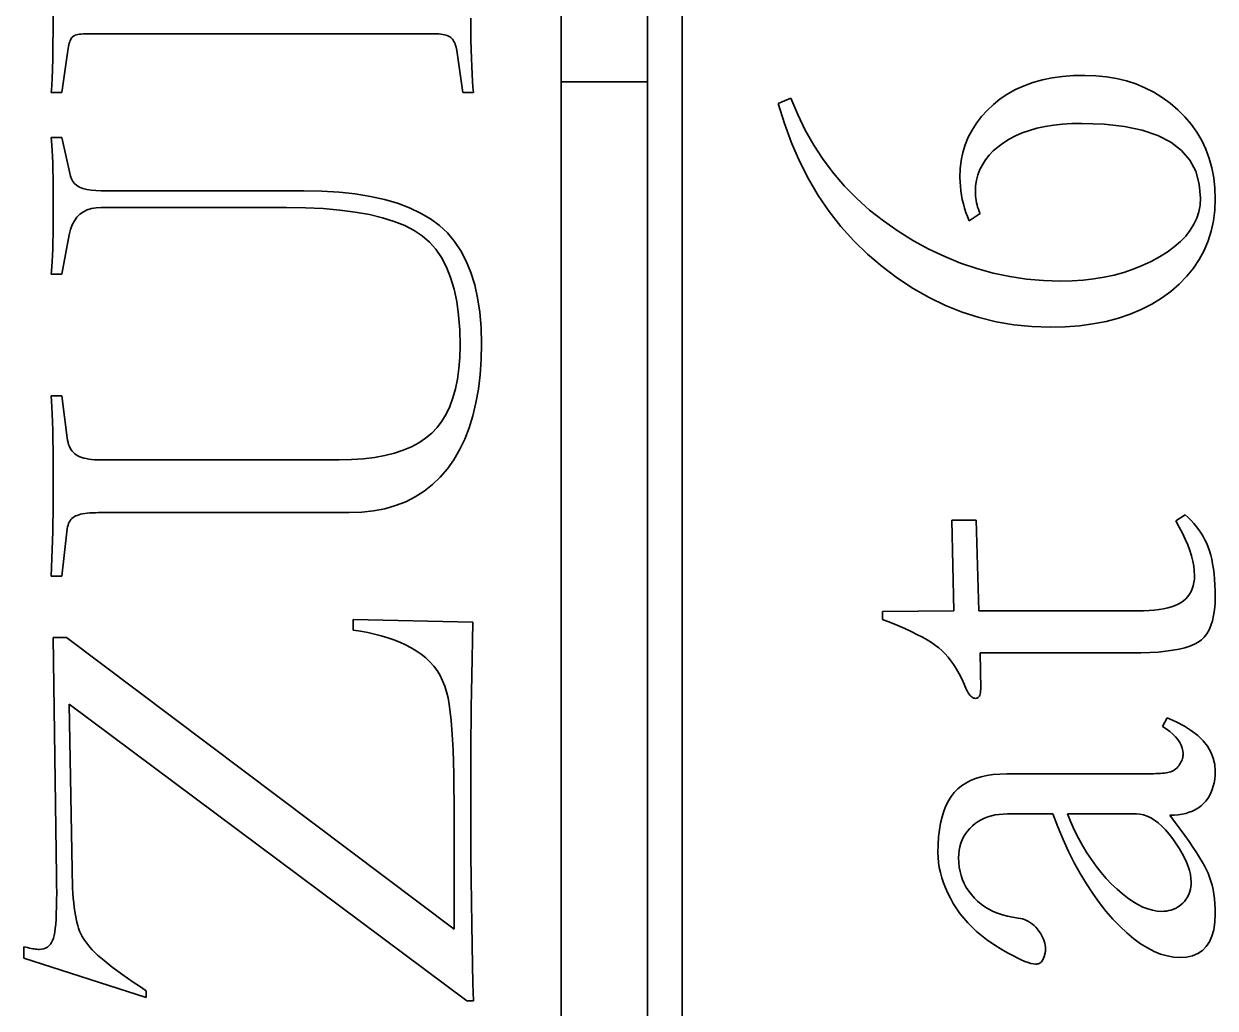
# Model space of a CAD drawing. Header units: millimetres. Extents: x -70 to 70, y -99 to 99.
# Drawn here: x -35.58 to -28.7, y -22.19 to -16.5 of the extents above; entities that cross this region are included whole.
import ezdxf

# ---------------------------------------------------------------- set-up
doc = ezdxf.new("R2010")
doc.units = ezdxf.units.MM
doc.layers.add('粗实线层', color=7, linetype='Continuous', lineweight=35)

msp = doc.modelspace()

# ---------------------------------------------------------------- linework, layer by layer
at = {"layer": '粗实线层', "color": 7, "lineweight": 35, "ltscale": 0.3575}
for p, q in [((-31.979, -13.0322), (-31.979, -27.6322)), ((-31.7791, -13.0322), (-31.7791, -27.6322)), ((-32.479, -13.1322), (-32.479, -27.5322)), ((-35.4159, -16.5329), (-35.4153, -16.4327)), ((-33.0012, -16.465), (-33.0007, -16.5291)), ((-35.4167, -16.621), (-35.4159, -16.5329)), ((-35.3165, -16.5934), (-35.3193, -16.6009)), ((-35.3134, -16.5868), (-35.3165, -16.5934)), ((-35.3102, -16.5811), (-35.3134, -16.5868)), ((-35.3066, -16.5763), (-35.3102, -16.5811)), ((-35.3029, -16.5724), (-35.3066, -16.5763)), ((-35.2986, -16.5691), (-35.3029, -16.5724)), ((-35.2933, -16.5662), (-35.2986, -16.5691)), ((-35.2871, -16.5636), (-35.2933, -16.5662)), ((-35.28, -16.5613), (-35.2871, -16.5636)), ((-35.272, -16.5594), (-35.28, -16.5613)), ((-35.2631, -16.5578), (-35.272, -16.5594)), ((-35.2532, -16.5566), (-35.2631, -16.5578)), ((-35.2423, -16.5557), (-35.2532, -16.5566)), ((-35.2306, -16.5552), (-35.2423, -16.5557)), ((-35.218, -16.555), (-35.2306, -16.5552)), ((-33.2098, -16.555), (-35.218, -16.555)), ((-33.1971, -16.5553), (-33.2098, -16.555)), ((-33.1851, -16.5559), (-33.1971, -16.5553)), ((-33.1739, -16.557), (-33.1851, -16.5559)), ((-33.1635, -16.5584), (-33.1739, -16.557)), ((-33.1538, -16.5604), (-33.1635, -16.5584)), ((-33.145, -16.5627), (-33.1538, -16.5604)), ((-33.1369, -16.5655), (-33.145, -16.5627)), ((-33.1295, -16.5686), (-33.1369, -16.5655)), ((-33.123, -16.5723), (-33.1295, -16.5686)), ((-33.1172, -16.5763), (-33.123, -16.5723)), ((-33.112, -16.5809), (-33.1172, -16.5763)), ((-33.1071, -16.5861), (-33.112, -16.5809)), ((-33.1027, -16.592), (-33.1071, -16.5861)), ((-33.0986, -16.5985), (-33.1027, -16.592)), ((-33.0007, -16.5291), (-32.9999, -16.5891)), ((-32.9999, -16.5891), (-32.9988, -16.6451)), ((-35.4178, -16.697), (-35.4167, -16.621)), ((-35.3299, -16.6516), (-35.3647, -16.8949)), ((-35.3283, -16.6397), (-35.3299, -16.6516)), ((-35.3264, -16.6287), (-35.3283, -16.6397)), ((-35.3242, -16.6185), (-35.3264, -16.6287)), ((-35.3219, -16.6093), (-35.3242, -16.6185)), ((-35.3193, -16.6009), (-35.3219, -16.6093)), ((-33.095, -16.6057), (-33.0986, -16.5985)), ((-33.0917, -16.6136), (-33.095, -16.6057)), ((-33.0888, -16.6221), (-33.0917, -16.6136)), ((-33.0863, -16.6313), (-33.0888, -16.6221)), ((-33.0841, -16.6411), (-33.0863, -16.6313)), ((-33.0824, -16.6516), (-33.0841, -16.6411)), ((-33.0477, -16.8949), (-33.0824, -16.6516)), ((-32.9988, -16.6451), (-32.9975, -16.697)), ((-35.4191, -16.7608), (-35.4178, -16.697)), ((-32.9975, -16.697), (-32.9958, -16.7447)), ((-35.4206, -16.8125), (-35.4191, -16.7608)), ((-32.9958, -16.7447), (-32.9937, -16.7884)), ((-32.9937, -16.7884), (-32.9914, -16.828)), ((-29.6399, -16.8102), (-29.5798, -16.8018)), ((-29.5798, -16.8018), (-29.5169, -16.7967)), ((-29.5169, -16.7967), (-29.4512, -16.7951)), ((-29.4512, -16.7951), (-29.3881, -16.7971)), ((-29.3881, -16.7971), (-29.3271, -16.803)), ((-29.3271, -16.803), (-29.2683, -16.813)), ((-35.4243, -16.8795), (-35.4223, -16.8521)), ((-35.4223, -16.8521), (-35.4206, -16.8125)), ((-32.9914, -16.828), (-32.9888, -16.8635)), ((-32.9888, -16.8635), (-32.9859, -16.8949)), ((-31.979, -16.8322), (-32.479, -16.8322)), ((-29.8515, -16.8774), (-29.8029, -16.8555)), ((-29.8029, -16.8555), (-29.7514, -16.8371)), ((-29.7514, -16.8371), (-29.6971, -16.8219)), ((-29.6971, -16.8219), (-29.6399, -16.8102)), ((-29.2683, -16.813), (-29.2115, -16.8269)), ((-29.2115, -16.8269), (-29.1567, -16.8448)), ((-29.1567, -16.8448), (-29.1041, -16.8667)), ((-29.1041, -16.8667), (-29.0535, -16.8925)), ((-35.4265, -16.8949), (-35.4243, -16.8795)), ((-35.3647, -16.8949), (-35.4265, -16.8949)), ((-32.9859, -16.8949), (-33.0477, -16.8949)), ((-31.2237, -16.9572), (-31.1503, -16.9264)), ((-31.1503, -16.9264), (-31.1115, -17.021)), ((-29.9802, -16.963), (-29.9402, -16.9311)), ((-29.9402, -16.9311), (-29.8973, -16.9026)), ((-29.8973, -16.9026), (-29.8515, -16.8774)), ((-29.0535, -16.8925), (-29.0051, -16.9224)), ((-29.0051, -16.9224), (-28.9587, -16.9562)), ((-31.1885, -17.0737), (-31.2237, -16.9572)), ((-30.0497, -17.0337), (-30.0169, -16.9975)), ((-30.0169, -16.9975), (-29.9802, -16.963)), ((-28.9587, -16.9562), (-28.9144, -16.9939)), ((-28.9144, -16.9939), (-28.8733, -17.0349)), ((-31.1478, -17.1853), (-31.1885, -17.0737)), ((-31.1115, -17.021), (-31.0675, -17.1116)), ((-30.1038, -17.1113), (-30.0787, -17.0716)), ((-30.0787, -17.0716), (-30.0497, -17.0337)), ((-29.5812, -17.0776), (-29.6328, -17.0832)), ((-29.5271, -17.0742), (-29.5812, -17.0776)), ((-29.4705, -17.0731), (-29.5271, -17.0742)), ((-29.3399, -17.0774), (-29.4705, -17.0731)), ((-29.223, -17.0904), (-29.3399, -17.0774)), ((-28.8733, -17.0349), (-28.8365, -17.0782)), ((-28.8365, -17.0782), (-28.8041, -17.1239)), ((-31.0675, -17.1116), (-31.0183, -17.1984)), ((-30.1251, -17.1528), (-30.1038, -17.1113)), ((-29.8523, -17.1448), (-29.8886, -17.1638)), ((-29.8135, -17.128), (-29.8523, -17.1448)), ((-29.7722, -17.1134), (-29.8135, -17.128)), ((-29.7282, -17.1011), (-29.7722, -17.1134)), ((-29.6818, -17.091), (-29.7282, -17.1011)), ((-29.6328, -17.0832), (-29.6818, -17.091)), ((-29.1199, -17.112), (-29.223, -17.0904)), ((-29.0305, -17.1423), (-29.1199, -17.112)), ((-28.955, -17.1812), (-29.0305, -17.1423)), ((-28.8041, -17.1239), (-28.776, -17.1719)), ((-35.4265, -17.1536), (-35.3647, -17.1536)), ((-35.4243, -17.175), (-35.4265, -17.1536)), ((-35.4223, -17.2004), (-35.4243, -17.175)), ((-35.4206, -17.23), (-35.4223, -17.2004)), ((-35.3647, -17.1536), (-35.3145, -17.3776)), ((-31.1015, -17.292), (-31.1478, -17.1853)), ((-31.0183, -17.1984), (-30.9641, -17.2813)), ((-30.1559, -17.2408), (-30.1424, -17.1959)), ((-30.1424, -17.1959), (-30.1251, -17.1528)), ((-29.9531, -17.2081), (-29.9807, -17.2322)), ((-29.9223, -17.1851), (-29.9531, -17.2081)), ((-29.8886, -17.1638), (-29.9223, -17.1851)), ((-28.8931, -17.2288), (-28.955, -17.1812)), ((-28.776, -17.1719), (-28.7522, -17.2223)), ((-35.4191, -17.2636), (-35.4206, -17.23)), ((-35.4178, -17.3013), (-35.4191, -17.2636)), ((-30.9641, -17.2813), (-30.9046, -17.3603)), ((-30.1656, -17.2874), (-30.1559, -17.2408)), ((-30.0261, -17.284), (-30.0439, -17.3116)), ((-30.005, -17.2575), (-30.0261, -17.284)), ((-29.9807, -17.2322), (-30.005, -17.2575)), ((-28.845, -17.285), (-28.8931, -17.2288)), ((-28.8106, -17.3499), (-28.845, -17.285)), ((-28.7522, -17.2223), (-28.7328, -17.275)), ((-28.7328, -17.275), (-28.7176, -17.3301)), ((-35.4167, -17.3431), (-35.4178, -17.3013)), ((-35.4159, -17.3891), (-35.4167, -17.3431)), ((-31.0498, -17.3938), (-31.1015, -17.292)), ((-30.1733, -17.3859), (-30.1714, -17.3358)), ((-30.1714, -17.3358), (-30.1656, -17.2874)), ((-30.0585, -17.3403), (-30.0699, -17.3703)), ((-30.0439, -17.3116), (-30.0585, -17.3403)), ((-28.79, -17.4234), (-28.8106, -17.3499)), ((-28.7176, -17.3301), (-28.7068, -17.3875)), ((-35.4153, -17.4391), (-35.4159, -17.3891)), ((-35.3145, -17.3776), (-35.3099, -17.3937)), ((-35.3099, -17.3937), (-35.3024, -17.4082)), ((-35.3024, -17.4082), (-35.292, -17.4209)), ((-35.292, -17.4209), (-35.2787, -17.432)), ((-30.9925, -17.4907), (-31.0498, -17.3938)), ((-30.9046, -17.3603), (-30.8401, -17.4354)), ((-30.1728, -17.4114), (-30.1733, -17.3859)), ((-30.1711, -17.4367), (-30.1728, -17.4114)), ((-30.078, -17.4013), (-30.0829, -17.4336)), ((-30.0699, -17.3703), (-30.078, -17.4013)), ((-28.7068, -17.3875), (-28.7003, -17.4473)), ((-35.415, -17.4932), (-35.4153, -17.4391)), ((-35.2787, -17.432), (-35.2624, -17.4413)), ((-35.2624, -17.4413), (-35.2431, -17.449)), ((-35.2431, -17.449), (-35.2209, -17.4549)), ((-35.2209, -17.4549), (-35.1959, -17.4591)), ((-35.1959, -17.4591), (-35.1678, -17.4617)), ((-35.1678, -17.4617), (-35.1368, -17.4625)), ((-35.1368, -17.4625), (-33.9667, -17.4625)), ((-33.9667, -17.4625), (-33.8616, -17.4646)), ((-33.8616, -17.4646), (-33.7624, -17.4706)), ((-33.7624, -17.4706), (-33.6691, -17.4806)), ((-33.6691, -17.4806), (-33.5818, -17.4947)), ((-30.9297, -17.5826), (-30.9925, -17.4907)), ((-30.8401, -17.4354), (-30.7704, -17.5066)), ((-30.1685, -17.462), (-30.1711, -17.4367)), ((-30.1647, -17.4872), (-30.1685, -17.462)), ((-30.1598, -17.5124), (-30.1647, -17.4872)), ((-30.0829, -17.4336), (-30.0845, -17.467)), ((-30.0845, -17.467), (-30.0842, -17.4801)), ((-30.0842, -17.4801), (-30.0834, -17.4931)), ((-28.7831, -17.5056), (-28.79, -17.4234)), ((-28.7003, -17.4473), (-28.6982, -17.5095)), ((-35.4149, -17.5514), (-35.415, -17.4932)), ((-35.415, -17.6095), (-35.4149, -17.5514)), ((-35.1665, -17.5607), (-35.1937, -17.5654)), ((-35.1368, -17.5591), (-35.1665, -17.5607)), ((-34.0671, -17.5591), (-35.1368, -17.5591)), ((-33.9571, -17.5607), (-34.0671, -17.5591)), ((-33.8541, -17.5657), (-33.9571, -17.5607)), ((-33.5818, -17.4947), (-33.5004, -17.5128)), ((-33.5004, -17.5128), (-33.425, -17.5348)), ((-33.425, -17.5348), (-33.3556, -17.5609)), ((-33.3556, -17.5609), (-33.292, -17.5911)), ((-30.7704, -17.5066), (-30.6956, -17.5739)), ((-30.1538, -17.5374), (-30.1598, -17.5124)), ((-30.1468, -17.5624), (-30.1538, -17.5374)), ((-30.0834, -17.4931), (-30.0821, -17.506)), ((-30.0821, -17.506), (-30.0802, -17.5189)), ((-30.0802, -17.5189), (-30.0777, -17.5317)), ((-30.0777, -17.5317), (-30.0748, -17.5444)), ((-30.0748, -17.5444), (-30.0713, -17.557)), ((-30.0713, -17.557), (-30.0672, -17.5696)), ((-28.7926, -17.5835), (-28.7855, -17.5452)), ((-28.7855, -17.5452), (-28.7831, -17.5056)), ((-28.6982, -17.5095), (-28.7007, -17.5739)), ((-35.4153, -17.6635), (-35.415, -17.6095)), ((-35.2777, -17.6161), (-35.2925, -17.6367)), ((-35.2604, -17.5987), (-35.2777, -17.6161)), ((-35.2407, -17.5844), (-35.2604, -17.5987)), ((-35.2184, -17.5733), (-35.2407, -17.5844)), ((-35.1937, -17.5654), (-35.2184, -17.5733)), ((-33.758, -17.5739), (-33.8541, -17.5657)), ((-33.6689, -17.5853), (-33.758, -17.5739)), ((-33.5869, -17.6001), (-33.6689, -17.5853)), ((-33.5117, -17.6182), (-33.5869, -17.6001)), ((-33.4437, -17.6395), (-33.5117, -17.6182)), ((-33.292, -17.5911), (-33.2344, -17.6252)), ((-33.2344, -17.6252), (-33.1828, -17.6634)), ((-30.8613, -17.6697), (-30.9297, -17.5826)), ((-30.6956, -17.5739), (-30.6156, -17.6373)), ((-30.1387, -17.5873), (-30.1468, -17.5624)), ((-30.1295, -17.6122), (-30.1387, -17.5873)), ((-30.1193, -17.6369), (-30.1295, -17.6122)), ((-30.0575, -17.5944), (-30.1193, -17.6369)), ((-30.0672, -17.5696), (-30.0626, -17.582)), ((-30.0626, -17.582), (-30.0575, -17.5944)), ((-28.8211, -17.6564), (-28.8045, -17.6205)), ((-28.8045, -17.6205), (-28.7926, -17.5835)), ((-28.7007, -17.5739), (-28.7084, -17.6359)), ((-35.4159, -17.7133), (-35.4153, -17.6635)), ((-35.3148, -17.6873), (-35.3222, -17.7174)), ((-35.3049, -17.6604), (-35.3148, -17.6873)), ((-35.2925, -17.6367), (-35.3049, -17.6604)), ((-33.3825, -17.6641), (-33.4437, -17.6395)), ((-33.3284, -17.692), (-33.3825, -17.6641)), ((-33.2813, -17.7232), (-33.3284, -17.692)), ((-33.1828, -17.6634), (-33.1366, -17.7063)), ((-30.7875, -17.7518), (-30.8613, -17.6697)), ((-30.6156, -17.6373), (-30.5305, -17.6968)), ((-30.5305, -17.6968), (-30.4422, -17.7514)), ((-28.8686, -17.7243), (-28.8425, -17.691)), ((-28.8425, -17.691), (-28.8211, -17.6564)), ((-28.7213, -17.6955), (-28.7392, -17.7526)), ((-28.7084, -17.6359), (-28.7213, -17.6955)), ((-35.4178, -17.8005), (-35.4167, -17.759)), ((-35.4167, -17.759), (-35.4159, -17.7133)), ((-35.3222, -17.7174), (-35.3647, -17.9453)), ((-33.2398, -17.7591), (-33.2813, -17.7232)), ((-33.2027, -17.8011), (-33.2398, -17.7591)), ((-33.1366, -17.7063), (-33.0952, -17.755)), ((-33.0952, -17.755), (-33.0587, -17.8092)), ((-30.7081, -17.8291), (-30.7875, -17.7518)), ((-30.4422, -17.7514), (-30.3527, -17.8003)), ((-28.9351, -17.7874), (-28.8995, -17.7565)), ((-28.8995, -17.7565), (-28.8686, -17.7243)), ((-28.7392, -17.7526), (-28.7623, -17.8073)), ((-35.4191, -17.8378), (-35.4178, -17.8005)), ((-33.17, -17.8493), (-33.2027, -17.8011)), ((-33.0587, -17.8092), (-33.0271, -17.8691)), ((-30.6232, -17.9014), (-30.7081, -17.8291)), ((-30.3527, -17.8003), (-30.2618, -17.8435)), ((-29.0206, -17.8455), (-28.9755, -17.817)), ((-28.9755, -17.817), (-28.9351, -17.7874)), ((-28.7623, -17.8073), (-28.7906, -17.8596)), ((-35.4243, -17.9246), (-35.4223, -17.8999)), ((-35.4223, -17.8999), (-35.4206, -17.8709)), ((-35.4206, -17.8709), (-35.4191, -17.8378)), ((-33.1417, -17.9036), (-33.17, -17.8493)), ((-33.1176, -17.9641), (-33.1417, -17.9036)), ((-33.0271, -17.8691), (-33.0003, -17.9346)), ((-30.5346, -17.9678), (-30.6232, -17.9014)), ((-30.2618, -17.8435), (-30.1697, -17.8809)), ((-30.1697, -17.8809), (-30.0763, -17.9125)), ((-29.1716, -17.9164), (-29.1194, -17.8955)), ((-29.1194, -17.8955), (-29.069, -17.8719)), ((-29.069, -17.8719), (-29.0206, -17.8455)), ((-28.7906, -17.8596), (-28.824, -17.9094)), ((-35.4265, -17.9453), (-35.4243, -17.9246)), ((-35.3647, -17.9453), (-35.4265, -17.9453)), ((-33.098, -18.0307), (-33.1176, -17.9641)), ((-33.0003, -17.9346), (-32.9785, -18.0058)), ((-30.4441, -18.0273), (-30.5346, -17.9678)), ((-30.0763, -17.9125), (-29.9816, -17.9384)), ((-29.9816, -17.9384), (-29.8857, -17.9586)), ((-29.8857, -17.9586), (-29.7885, -17.973)), ((-29.7885, -17.973), (-29.69, -17.9816)), ((-29.4612, -17.9789), (-29.3994, -17.972)), ((-29.3994, -17.972), (-29.3397, -17.9622)), ((-29.3397, -17.9622), (-29.2817, -17.9497)), ((-29.2817, -17.9497), (-29.2257, -17.9344)), ((-29.2257, -17.9344), (-29.1716, -17.9164)), ((-28.8625, -17.9568), (-28.9062, -18.0018)), ((-28.824, -17.9094), (-28.8625, -17.9568)), ((-33.0827, -18.1034), (-33.098, -18.0307)), ((-32.9785, -18.0058), (-32.9614, -18.0826)), ((-30.3517, -18.0797), (-30.4441, -18.0273)), ((-29.69, -17.9816), (-29.5902, -17.9845)), ((-29.5902, -17.9845), (-29.5247, -17.9831)), ((-29.5247, -17.9831), (-29.4612, -17.9789)), ((-28.9062, -18.0018), (-28.955, -18.0443)), ((-33.0718, -18.1823), (-33.0827, -18.1034)), ((-32.9614, -18.0826), (-32.9492, -18.1651)), ((-30.2574, -18.1251), (-30.3517, -18.0797)), ((-29.0081, -18.0836), (-29.065, -18.1187)), ((-28.955, -18.0443), (-29.0081, -18.0836)), ((-32.9492, -18.1651), (-32.942, -18.2532)), ((-30.1613, -18.1636), (-30.2574, -18.1251)), ((-30.0632, -18.195), (-30.1613, -18.1636)), ((-29.1897, -18.1766), (-29.2576, -18.1993)), ((-29.1255, -18.1497), (-29.1897, -18.1766)), ((-29.065, -18.1187), (-29.1255, -18.1497)), ((-33.0653, -18.2673), (-33.0718, -18.1823)), ((-29.9632, -18.2195), (-30.0632, -18.195)), ((-29.8614, -18.237), (-29.9632, -18.2195)), ((-29.7576, -18.2474), (-29.8614, -18.237)), ((-29.652, -18.2509), (-29.7576, -18.2474)), ((-29.5658, -18.2489), (-29.652, -18.2509)), ((-29.4832, -18.2427), (-29.5658, -18.2489)), ((-29.4044, -18.2323), (-29.4832, -18.2427)), ((-29.3292, -18.2179), (-29.4044, -18.2323)), ((-29.2576, -18.1993), (-29.3292, -18.2179)), ((-33.0631, -18.3585), (-33.0653, -18.2673)), ((-32.942, -18.2532), (-32.9395, -18.3469)), ((-33.0648, -18.4268), (-33.0631, -18.3585)), ((-32.9395, -18.3469), (-32.9415, -18.4389)), ((-33.0697, -18.4912), (-33.0648, -18.4268)), ((-32.9415, -18.4389), (-32.9474, -18.5266)), ((-33.0779, -18.5516), (-33.0697, -18.4912)), ((-33.0894, -18.6081), (-33.0779, -18.5516)), ((-32.9474, -18.5266), (-32.9572, -18.6099)), ((-35.4265, -18.6481), (-35.3647, -18.6481)), ((-35.4243, -18.6783), (-35.4265, -18.6481)), ((-35.3647, -18.6481), (-35.3338, -18.8914)), ((-33.1222, -18.7093), (-33.1041, -18.6606)), ((-33.1041, -18.6606), (-33.0894, -18.6081)), ((-32.9572, -18.6099), (-32.971, -18.6889)), ((-35.4223, -18.7134), (-35.4243, -18.6783)), ((-35.4206, -18.7534), (-35.4223, -18.7134)), ((-33.1435, -18.7539), (-33.1222, -18.7093)), ((-32.971, -18.6889), (-32.9888, -18.7635)), ((-35.4191, -18.7982), (-35.4206, -18.7534)), ((-35.4178, -18.8479), (-35.4191, -18.7982)), ((-33.196, -18.8315), (-33.1682, -18.7947)), ((-33.1682, -18.7947), (-33.1435, -18.7539)), ((-32.9888, -18.7635), (-33.0104, -18.8337)), ((-35.4167, -18.9025), (-35.4178, -18.8479)), ((-33.2621, -18.8937), (-33.2272, -18.8644)), ((-33.2272, -18.8644), (-33.196, -18.8315)), ((-33.0104, -18.8337), (-33.036, -18.8996)), ((-35.4159, -18.9619), (-35.4167, -18.9025)), ((-35.3338, -18.8914), (-35.3319, -18.9049)), ((-35.3319, -18.9049), (-35.3292, -18.9176)), ((-35.3292, -18.9176), (-35.3259, -18.9294)), ((-35.3259, -18.9294), (-35.3217, -18.9405)), ((-33.3443, -18.9431), (-33.3011, -18.92)), ((-33.3011, -18.92), (-33.2621, -18.8937)), ((-33.036, -18.8996), (-33.0656, -18.9611)), ((-35.4153, -19.0262), (-35.4159, -18.9619)), ((-35.3217, -18.9405), (-35.3169, -18.9508)), ((-35.3169, -18.9508), (-35.3113, -18.9602)), ((-35.3113, -18.9602), (-35.305, -18.9688)), ((-35.305, -18.9688), (-35.298, -18.9766)), ((-35.298, -18.9766), (-35.2902, -18.9837)), ((-35.2902, -18.9837), (-35.2817, -18.9899)), ((-35.2817, -18.9899), (-35.2722, -18.9954)), ((-35.2722, -18.9954), (-35.2618, -19.0003)), ((-35.2618, -19.0003), (-35.2503, -19.0046)), ((-35.2503, -19.0046), (-35.2378, -19.0084)), ((-33.622, -19.0126), (-33.5582, -19.0049)), ((-33.5582, -19.0049), (-33.4985, -18.9941)), ((-33.4985, -18.9941), (-33.443, -18.9802)), ((-33.443, -18.9802), (-33.3916, -18.9632)), ((-33.3916, -18.9632), (-33.3443, -18.9431)), ((-33.0656, -18.9611), (-33.0991, -19.0182)), ((-35.415, -19.0954), (-35.4153, -19.0262)), ((-35.2378, -19.0084), (-35.2242, -19.0116)), ((-35.2242, -19.0116), (-35.2096, -19.0142)), ((-35.2096, -19.0142), (-35.1939, -19.0162)), ((-35.1939, -19.0162), (-35.1772, -19.0177)), ((-35.1772, -19.0177), (-35.1595, -19.0185)), ((-35.1595, -19.0185), (-35.1407, -19.0188)), ((-35.1407, -19.0188), (-33.7621, -19.0188)), ((-33.7621, -19.0188), (-33.69, -19.0173)), ((-33.69, -19.0173), (-33.622, -19.0126)), ((-33.1365, -19.071), (-33.1776, -19.119)), ((-33.0991, -19.0182), (-33.1365, -19.071)), ((-35.4149, -19.1694), (-35.415, -19.0954)), ((-33.1776, -19.119), (-33.2222, -19.162)), ((-35.415, -19.2226), (-35.4149, -19.1694)), ((-33.2703, -19.2), (-33.3218, -19.2328)), ((-33.2222, -19.162), (-33.2703, -19.2)), ((-35.4159, -19.3283), (-35.4153, -19.2755)), ((-35.4153, -19.2755), (-35.415, -19.2226)), ((-33.3769, -19.2607), (-33.4354, -19.2834)), ((-33.3218, -19.2328), (-33.3769, -19.2607)), ((-35.4167, -19.3807), (-35.4159, -19.3283)), ((-35.2933, -19.3474), (-35.3004, -19.3523)), ((-35.2855, -19.3432), (-35.2933, -19.3474)), ((-35.2769, -19.3395), (-35.2855, -19.3432)), ((-35.2672, -19.3363), (-35.2769, -19.3395)), ((-35.2565, -19.3334), (-35.2672, -19.3363)), ((-35.2448, -19.3308), (-35.2565, -19.3334)), ((-35.2319, -19.3287), (-35.2448, -19.3308)), ((-35.2181, -19.327), (-35.2319, -19.3287)), ((-35.2032, -19.3256), (-35.2181, -19.327)), ((-35.1873, -19.3247), (-35.2032, -19.3256)), ((-35.1703, -19.3241), (-35.1873, -19.3247)), ((-35.1523, -19.3239), (-35.1703, -19.3241)), ((-33.7042, -19.3239), (-35.1523, -19.3239)), ((-33.6317, -19.3214), (-33.7042, -19.3239)), ((-33.5628, -19.3138), (-33.6317, -19.3214)), ((-33.4973, -19.3011), (-33.5628, -19.3138)), ((-33.4354, -19.2834), (-33.4973, -19.3011)), ((-28.926, -19.3708), (-28.8719, -19.3361)), ((-28.8719, -19.3361), (-28.8539, -19.3525)), ((-35.4178, -19.433), (-35.4167, -19.3807)), ((-35.3338, -19.4166), (-35.3647, -19.6908)), ((-35.3319, -19.4061), (-35.3338, -19.4166)), ((-35.3294, -19.3963), (-35.3319, -19.4061)), ((-35.3262, -19.3873), (-35.3294, -19.3963)), ((-35.3224, -19.3789), (-35.3262, -19.3873)), ((-35.3179, -19.3712), (-35.3224, -19.3789)), ((-35.3127, -19.3642), (-35.3179, -19.3712)), ((-35.3069, -19.3579), (-35.3127, -19.3642)), ((-35.3004, -19.3523), (-35.3069, -19.3579)), ((-30.2197, -19.367), (-30.0806, -19.367)), ((-30.2081, -19.8922), (-30.2197, -19.367)), ((-30.0806, -19.367), (-30.0652, -19.8922)), ((-28.9054, -19.4074), (-28.926, -19.3708)), ((-28.8871, -19.4428), (-28.9054, -19.4074)), ((-28.8539, -19.3525), (-28.8369, -19.3695)), ((-28.8369, -19.3695), (-28.821, -19.387)), ((-28.821, -19.387), (-28.8061, -19.405)), ((-28.8061, -19.405), (-28.7923, -19.4234)), ((-35.4206, -19.5368), (-35.4191, -19.485)), ((-35.4191, -19.485), (-35.4178, -19.433)), ((-28.8709, -19.4772), (-28.8871, -19.4428)), ((-28.8568, -19.5105), (-28.8709, -19.4772)), ((-28.7923, -19.4234), (-28.7795, -19.4424)), ((-28.7795, -19.4424), (-28.7677, -19.4619)), ((-28.7677, -19.4619), (-28.757, -19.4819)), ((-28.757, -19.4819), (-28.7473, -19.5024)), ((-35.4223, -19.5884), (-35.4206, -19.5368)), ((-28.8449, -19.5427), (-28.8568, -19.5105)), ((-28.8351, -19.5738), (-28.8449, -19.5427)), ((-28.7473, -19.5024), (-28.7387, -19.5234)), ((-28.7387, -19.5234), (-28.731, -19.5454)), ((-28.731, -19.5454), (-28.7241, -19.5689)), ((-35.4243, -19.6397), (-35.4223, -19.5884)), ((-28.8276, -19.6038), (-28.8351, -19.5738)), ((-28.8222, -19.6328), (-28.8276, -19.6038)), ((-28.7241, -19.5689), (-28.718, -19.5939)), ((-28.718, -19.5939), (-28.7127, -19.6204)), ((-28.7127, -19.6204), (-28.7083, -19.6484)), ((-35.4265, -19.6908), (-35.4243, -19.6397)), ((-35.3647, -19.6908), (-35.4265, -19.6908)), ((-28.8189, -19.6607), (-28.8222, -19.6328)), ((-28.8179, -19.6875), (-28.8189, -19.6607)), ((-28.8186, -19.7085), (-28.8179, -19.6875)), ((-28.7083, -19.6484), (-28.7046, -19.6779)), ((-28.7046, -19.6779), (-28.7018, -19.7089)), ((-28.8372, -19.7806), (-28.8302, -19.7644)), ((-28.8302, -19.7644), (-28.8248, -19.747)), ((-28.8248, -19.747), (-28.821, -19.7283)), ((-28.821, -19.7283), (-28.8186, -19.7085)), ((-28.7018, -19.7089), (-28.6998, -19.7415)), ((-28.6998, -19.7415), (-28.6985, -19.7755)), ((-28.8804, -19.8336), (-28.8673, -19.8222)), ((-28.8673, -19.8222), (-28.8557, -19.8095)), ((-28.8557, -19.8095), (-28.8457, -19.7957)), ((-28.8457, -19.7957), (-28.8372, -19.7806)), ((-28.6982, -19.8111), (-28.6991, -19.8498)), ((-28.6985, -19.7755), (-28.6982, -19.8111)), ((-30.6213, -19.896), (-30.2081, -19.8922)), ((-30.6213, -19.9424), (-30.6213, -19.896)), ((-30.0652, -19.8922), (-29.1461, -19.8922)), ((-29.1461, -19.8922), (-29.1123, -19.8917)), ((-29.1123, -19.8917), (-29.0804, -19.8902)), ((-29.0804, -19.8902), (-29.0505, -19.8878)), ((-29.0505, -19.8878), (-29.0225, -19.8844)), ((-29.0225, -19.8844), (-28.9965, -19.8801)), ((-28.9965, -19.8801), (-28.9723, -19.8748)), ((-28.9723, -19.8748), (-28.9501, -19.8685)), ((-28.9501, -19.8685), (-28.9298, -19.8613)), ((-28.9298, -19.8613), (-28.9115, -19.8531)), ((-28.9115, -19.8531), (-28.8951, -19.8439)), ((-28.8951, -19.8439), (-28.8804, -19.8336)), ((-28.7021, -19.8858), (-28.707, -19.919)), ((-28.6991, -19.8498), (-28.7021, -19.8858)), ((-33.681, -19.9418), (-32.9897, -19.9572)), ((-33.681, -20.0036), (-33.681, -19.9418)), ((-32.9897, -19.9572), (-32.9919, -20.064)), ((-30.5756, -19.96), (-30.6213, -19.9424)), ((-30.5328, -19.9774), (-30.5756, -19.96)), ((-28.7139, -19.9495), (-28.7227, -19.9771)), ((-28.707, -19.919), (-28.7139, -19.9495)), ((-33.6384, -20.0096), (-33.681, -20.0036)), ((-33.5972, -20.017), (-33.6384, -20.0096)), ((-33.5573, -20.0257), (-33.5972, -20.017)), ((-33.5188, -20.0357), (-33.5573, -20.0257)), ((-33.4816, -20.047), (-33.5188, -20.0357)), ((-30.493, -19.9944), (-30.5328, -19.9774)), ((-30.456, -20.0113), (-30.493, -19.9944)), ((-30.4219, -20.0278), (-30.456, -20.0113)), ((-30.3907, -20.0441), (-30.4219, -20.0278)), ((-28.7464, -20.0241), (-28.7612, -20.0434)), ((-28.7336, -20.002), (-28.7464, -20.0241)), ((-28.7227, -19.9771), (-28.7336, -20.002)), ((-35.4149, -20.046), (-35.3376, -20.046)), ((-35.3956, -21.4247), (-35.4149, -20.046)), ((-35.3376, -20.046), (-33.0979, -21.7336)), ((-33.4458, -20.0596), (-33.4816, -20.047)), ((-33.4113, -20.0736), (-33.4458, -20.0596)), ((-33.3782, -20.0888), (-33.4113, -20.0736)), ((-33.3465, -20.1054), (-33.3782, -20.0888)), ((-33.316, -20.1233), (-33.3465, -20.1054)), ((-32.9919, -20.064), (-32.9939, -20.1667)), ((-30.3625, -20.0601), (-30.3907, -20.0441)), ((-30.3371, -20.0758), (-30.3625, -20.0601)), ((-30.3146, -20.0913), (-30.3371, -20.0758)), ((-30.295, -20.1065), (-30.3146, -20.0913)), ((-30.277, -20.1225), (-30.295, -20.1065)), ((-28.8729, -20.1052), (-28.906, -20.1132)), ((-28.8437, -20.0959), (-28.8729, -20.1052)), ((-28.8182, -20.0854), (-28.8437, -20.0959)), ((-28.7966, -20.0737), (-28.8182, -20.0854)), ((-28.7779, -20.0599), (-28.7966, -20.0737)), ((-28.7612, -20.0434), (-28.7779, -20.0599)), ((-33.2874, -20.1427), (-33.316, -20.1233)), ((-33.2611, -20.1638), (-33.2874, -20.1427)), ((-33.2371, -20.1867), (-33.2611, -20.1638)), ((-32.9939, -20.1667), (-32.9956, -20.2652)), ((-30.2595, -20.1402), (-30.277, -20.1225)), ((-30.2424, -20.1598), (-30.2595, -20.1402)), ((-30.2258, -20.1812), (-30.2424, -20.1598)), ((-30.0575, -20.1354), (-30.0536, -20.344)), ((-29.1847, -20.1354), (-30.0575, -20.1354)), ((-29.1287, -20.1348), (-29.1847, -20.1354)), ((-29.0765, -20.133), (-29.1287, -20.1348)), ((-29.0281, -20.1299), (-29.0765, -20.133)), ((-28.9836, -20.1256), (-29.0281, -20.1299)), ((-28.9429, -20.12), (-28.9836, -20.1256)), ((-28.906, -20.1132), (-28.9429, -20.12)), ((-33.2153, -20.2113), (-33.2371, -20.1867)), ((-33.1959, -20.2377), (-33.2153, -20.2113)), ((-33.1787, -20.2658), (-33.1959, -20.2377)), ((-30.2095, -20.2045), (-30.2258, -20.1812)), ((-30.1937, -20.2295), (-30.2095, -20.2045)), ((-30.1783, -20.2564), (-30.1937, -20.2295)), ((-33.1637, -20.2956), (-33.1787, -20.2658)), ((-33.1511, -20.3272), (-33.1637, -20.2956)), ((-32.9956, -20.2652), (-32.9971, -20.3595)), ((-30.1634, -20.2851), (-30.1783, -20.2564)), ((-30.1488, -20.3155), (-30.1634, -20.2851)), ((-30.1347, -20.3478), (-30.1488, -20.3155)), ((-33.1407, -20.3605), (-33.1511, -20.3272)), ((-33.1326, -20.3955), (-33.1407, -20.3605)), ((-32.9971, -20.3595), (-32.9984, -20.4496)), ((-30.13, -20.3574), (-30.1347, -20.3478)), ((-30.1253, -20.3659), (-30.13, -20.3574)), ((-30.1205, -20.3734), (-30.1253, -20.3659)), ((-30.1155, -20.38), (-30.1205, -20.3734)), ((-30.1106, -20.3855), (-30.1155, -20.38)), ((-30.0585, -20.3786), (-30.0613, -20.3845)), ((-30.0564, -20.3716), (-30.0585, -20.3786)), ((-30.0548, -20.3634), (-30.0564, -20.3716)), ((-30.0539, -20.3543), (-30.0548, -20.3634)), ((-30.0536, -20.344), (-30.0539, -20.3543)), ((-35.3222, -20.4322), (-35.3029, -21.4942)), ((-33.0245, -22.1468), (-35.3222, -20.4322)), ((-33.126, -20.4338), (-33.1326, -20.3955)), ((-33.1201, -20.477), (-33.126, -20.4338)), ((-32.9984, -20.4496), (-32.9995, -20.5355)), ((-30.1055, -20.39), (-30.1106, -20.3855)), ((-30.1004, -20.3935), (-30.1055, -20.39)), ((-30.0952, -20.396), (-30.1004, -20.3935)), ((-30.0899, -20.3975), (-30.0952, -20.396)), ((-30.0845, -20.3981), (-30.0899, -20.3975)), ((-30.0786, -20.3975), (-30.0845, -20.3981)), ((-30.0734, -20.3959), (-30.0786, -20.3975)), ((-30.0688, -20.3932), (-30.0734, -20.3959)), ((-30.0647, -20.3894), (-30.0688, -20.3932)), ((-30.0613, -20.3845), (-30.0647, -20.3894)), ((-33.1149, -20.525), (-33.1201, -20.477)), ((-29.0032, -20.5602), (-28.9762, -20.51)), ((-28.9762, -20.51), (-28.9234, -20.5333)), ((-33.1104, -20.5778), (-33.1149, -20.525)), ((-33.1065, -20.6354), (-33.1104, -20.5778)), ((-32.9995, -20.5355), (-33.0003, -20.6173)), ((-28.9805, -20.575), (-29.0032, -20.5602)), ((-28.9601, -20.5901), (-28.9805, -20.575)), ((-28.9422, -20.6053), (-28.9601, -20.5901)), ((-28.9234, -20.5333), (-28.8761, -20.5582)), ((-28.8761, -20.5582), (-28.8344, -20.5849)), ((-28.8344, -20.5849), (-28.7982, -20.6132)), ((-33.1034, -20.6979), (-33.1065, -20.6354)), ((-33.0003, -20.6173), (-33.0009, -20.695)), ((-28.9266, -20.6208), (-28.9422, -20.6053)), ((-28.9134, -20.6365), (-28.9266, -20.6208)), ((-28.9026, -20.6525), (-28.9134, -20.6365)), ((-28.8943, -20.6686), (-28.9026, -20.6525)), ((-28.7982, -20.6132), (-28.7676, -20.6433)), ((-28.7676, -20.6433), (-28.7426, -20.675)), ((-33.101, -20.7652), (-33.1034, -20.6979)), ((-33.0009, -20.695), (-33.0012, -20.7684)), ((-28.8883, -20.685), (-28.8943, -20.6686)), ((-28.8847, -20.7017), (-28.8883, -20.685)), ((-28.8835, -20.7186), (-28.8847, -20.7017)), ((-28.8845, -20.7325), (-28.8838, -20.7255)), ((-28.8838, -20.7255), (-28.8835, -20.7186)), ((-28.7426, -20.675), (-28.7232, -20.7084)), ((-28.7232, -20.7084), (-28.7093, -20.7436)), ((-33.0992, -20.8373), (-33.101, -20.7652)), ((-33.0012, -20.7684), (-33.0013, -20.8377)), ((-28.9196, -20.8008), (-28.9138, -20.7947)), ((-28.9138, -20.7947), (-28.9086, -20.7881)), ((-28.9086, -20.7881), (-28.9038, -20.7811)), ((-28.9038, -20.7811), (-28.8996, -20.7742)), ((-28.8996, -20.7742), (-28.8958, -20.7672)), ((-28.8958, -20.7672), (-28.8925, -20.7603)), ((-28.8925, -20.7603), (-28.8898, -20.7533)), ((-28.8898, -20.7533), (-28.8875, -20.7464)), ((-28.8875, -20.7464), (-28.8858, -20.7394)), ((-28.8858, -20.7394), (-28.8845, -20.7325)), ((-28.7093, -20.7436), (-28.7009, -20.7804)), ((-28.7009, -20.7804), (-28.6982, -20.819)), ((-33.0982, -20.9142), (-33.0992, -20.8373)), ((-33.0013, -20.8377), (-33.0012, -20.9988)), ((-30.1122, -20.8733), (-30.083, -20.8615)), ((-30.083, -20.8615), (-30.0516, -20.8517)), ((-30.0516, -20.8517), (-30.0179, -20.8442)), ((-30.0179, -20.8442), (-29.9818, -20.8387)), ((-29.9818, -20.8387), (-29.9436, -20.8355)), ((-29.9436, -20.8355), (-29.903, -20.8344)), ((-29.903, -20.8344), (-29.1191, -20.8344)), ((-29.1191, -20.8344), (-29.1017, -20.8344)), ((-29.1017, -20.8344), (-29.0852, -20.8342)), ((-29.0852, -20.8342), (-29.0694, -20.8339)), ((-29.0694, -20.8339), (-29.0545, -20.8335)), ((-29.0545, -20.8335), (-29.0404, -20.833)), ((-29.0404, -20.833), (-29.0271, -20.8323)), ((-29.0271, -20.8323), (-29.0146, -20.8316)), ((-29.0146, -20.8316), (-29.0029, -20.8307)), ((-29.0029, -20.8307), (-28.992, -20.8297)), ((-28.992, -20.8297), (-28.982, -20.8286)), ((-28.982, -20.8286), (-28.9726, -20.8272)), ((-28.9726, -20.8272), (-28.9636, -20.8252)), ((-28.9636, -20.8252), (-28.9551, -20.8225)), ((-28.9551, -20.8225), (-28.9471, -20.8194)), ((-28.9471, -20.8194), (-28.9395, -20.8156)), ((-28.9395, -20.8156), (-28.9324, -20.8113)), ((-28.9324, -20.8113), (-28.9258, -20.8063)), ((-28.9258, -20.8063), (-28.9196, -20.8008)), ((-28.7008, -20.8648), (-28.7042, -20.8861)), ((-28.6988, -20.8424), (-28.7008, -20.8648)), ((-28.6982, -20.819), (-28.6988, -20.8424)), ((-33.0979, -20.996), (-33.0982, -20.9142)), ((-30.2061, -20.9425), (-30.1861, -20.922)), ((-30.1861, -20.922), (-30.1638, -20.9036)), ((-30.1638, -20.9036), (-30.1391, -20.8874)), ((-30.1391, -20.8874), (-30.1122, -20.8733)), ((-28.715, -20.9256), (-28.7225, -20.9439)), ((-28.709, -20.9064), (-28.715, -20.9256)), ((-28.7042, -20.8861), (-28.709, -20.9064)), ((-33.0979, -21.7336), (-33.0979, -20.996)), ((-33.0012, -20.9988), (-33.0007, -21.1533)), ((-30.2544, -21.0192), (-30.2402, -20.991)), ((-30.2402, -20.991), (-30.2241, -20.9655)), ((-30.2241, -20.9655), (-30.2061, -20.9425)), ((-28.7529, -20.9922), (-28.7657, -21.0063)), ((-28.7414, -20.9772), (-28.7529, -20.9922)), ((-28.7313, -20.961), (-28.7414, -20.9772)), ((-28.7225, -20.9439), (-28.7313, -20.961)), ((-30.2771, -21.0835), (-30.2667, -21.0501)), ((-30.2667, -21.0501), (-30.2544, -21.0192)), ((-29.9693, -21.0724), (-29.9909, -21.0772)), ((-29.9468, -21.0689), (-29.9693, -21.0724)), ((-29.9234, -21.0668), (-29.9468, -21.0689)), ((-29.8991, -21.0661), (-29.9234, -21.0668)), ((-29.6365, -21.0661), (-29.8991, -21.0661)), ((-29.6074, -21.1417), (-29.6365, -21.0661)), ((-29.5516, -21.0661), (-29.5316, -21.1147)), ((-29.1538, -21.0661), (-29.5516, -21.0661)), ((-29.133, -21.0676), (-29.1538, -21.0661)), ((-29.112, -21.0719), (-29.133, -21.0676)), ((-29.0911, -21.0792), (-29.112, -21.0719)), ((-28.9359, -21.0732), (-28.9608, -21.0738)), ((-28.9122, -21.0711), (-28.9359, -21.0732)), ((-28.8897, -21.0678), (-28.9122, -21.0711)), ((-28.8684, -21.063), (-28.8897, -21.0678)), ((-28.8483, -21.0569), (-28.8684, -21.063)), ((-28.8294, -21.0495), (-28.8483, -21.0569)), ((-28.8116, -21.0407), (-28.8294, -21.0495)), ((-28.7951, -21.0306), (-28.8116, -21.0407)), ((-28.7798, -21.0191), (-28.7951, -21.0306)), ((-28.7657, -21.0063), (-28.7798, -21.0191)), ((-30.2922, -21.1583), (-30.2856, -21.1196)), ((-30.2856, -21.1196), (-30.2771, -21.0835)), ((-30.1019, -21.1356), (-30.1169, -21.15)), ((-30.0856, -21.1224), (-30.1019, -21.1356)), ((-30.0685, -21.1106), (-30.0856, -21.1224)), ((-30.0504, -21.1002), (-30.0685, -21.1106)), ((-30.0314, -21.0912), (-30.0504, -21.1002)), ((-30.0116, -21.0835), (-30.0314, -21.0912)), ((-29.9909, -21.0772), (-30.0116, -21.0835)), ((-29.5769, -21.214), (-29.6074, -21.1417)), ((-29.5316, -21.1147), (-29.5105, -21.1614)), ((-29.0701, -21.0893), (-29.0911, -21.0792)), ((-29.0491, -21.1023), (-29.0701, -21.0893)), ((-29.028, -21.1183), (-29.0491, -21.1023)), ((-29.0069, -21.1371), (-29.028, -21.1183)), ((-28.9857, -21.1588), (-29.0069, -21.1371)), ((-28.9608, -21.0738), (-28.9294, -21.1152)), ((-28.9294, -21.1152), (-28.9003, -21.1544)), ((-33.0007, -21.1533), (-32.9999, -21.301)), ((-30.2998, -21.2435), (-30.297, -21.1996)), ((-30.297, -21.1996), (-30.2922, -21.1583)), ((-30.1526, -21.1987), (-30.1613, -21.2167)), ((-30.1422, -21.1815), (-30.1526, -21.1987)), ((-30.1304, -21.1653), (-30.1422, -21.1815)), ((-30.1169, -21.15), (-30.1304, -21.1653)), ((-29.5105, -21.1614), (-29.4881, -21.2064)), ((-29.4881, -21.2064), (-29.4644, -21.2496)), ((-28.9646, -21.1834), (-28.9857, -21.1588)), ((-28.9434, -21.2109), (-28.9646, -21.1834)), ((-28.9003, -21.1544), (-28.8735, -21.1914)), ((-28.8735, -21.1914), (-28.8489, -21.2262)), ((-30.3008, -21.2901), (-30.2998, -21.2435)), ((-30.1779, -21.2765), (-30.1803, -21.2983)), ((-30.1739, -21.2557), (-30.1779, -21.2765)), ((-30.1684, -21.2357), (-30.1739, -21.2557)), ((-30.1613, -21.2167), (-30.1684, -21.2357)), ((-29.5453, -21.2831), (-29.5769, -21.214)), ((-29.4644, -21.2496), (-29.4396, -21.2911)), ((-28.9232, -21.2395), (-28.9434, -21.2109)), ((-28.9051, -21.2672), (-28.9232, -21.2395)), ((-28.8892, -21.2942), (-28.9051, -21.2672)), ((-28.8489, -21.2262), (-28.8265, -21.2587)), ((-28.8265, -21.2587), (-28.8064, -21.2891)), ((-32.9999, -21.301), (-32.9988, -21.442)), ((-30.2999, -21.3188), (-30.3008, -21.2901)), ((-30.2972, -21.3476), (-30.2999, -21.3188)), ((-30.2928, -21.3765), (-30.2972, -21.3476)), ((-30.1803, -21.2983), (-30.181, -21.321)), ((-30.181, -21.321), (-30.1801, -21.3476)), ((-30.1801, -21.3476), (-30.1774, -21.3735)), ((-29.5124, -21.3488), (-29.5453, -21.2831)), ((-29.4396, -21.2911), (-29.4135, -21.3307)), ((-29.4135, -21.3307), (-29.3861, -21.3686)), ((-28.8754, -21.3203), (-28.8892, -21.2942)), ((-28.8637, -21.3456), (-28.8754, -21.3203)), ((-28.8542, -21.3701), (-28.8637, -21.3456)), ((-28.8064, -21.2891), (-28.7885, -21.3173)), ((-28.7885, -21.3173), (-28.7729, -21.3432)), ((-28.7729, -21.3432), (-28.7595, -21.367)), ((-30.2865, -21.4056), (-30.2928, -21.3765)), ((-30.2786, -21.4349), (-30.2865, -21.4056)), ((-30.1774, -21.3735), (-30.1729, -21.3986)), ((-30.1729, -21.3986), (-30.1665, -21.4229)), ((-29.4782, -21.4113), (-29.5124, -21.3488)), ((-29.4428, -21.4704), (-29.4782, -21.4113)), ((-29.3861, -21.3686), (-29.3576, -21.4047)), ((-29.3576, -21.4047), (-29.3278, -21.4391)), ((-28.8467, -21.3938), (-28.8542, -21.3701)), ((-28.8414, -21.4167), (-28.8467, -21.3938)), ((-28.8382, -21.4388), (-28.8414, -21.4167)), ((-28.7595, -21.367), (-28.7484, -21.3886)), ((-28.7484, -21.3886), (-28.7388, -21.4096)), ((-28.7388, -21.4096), (-28.7303, -21.4316)), ((-35.395, -21.4754), (-35.3956, -21.4247)), ((-35.3949, -21.5225), (-35.395, -21.4754)), ((-32.9988, -21.442), (-32.9975, -21.5763)), ((-30.2688, -21.4643), (-30.2786, -21.4349)), ((-30.2572, -21.4939), (-30.2688, -21.4643)), ((-30.1665, -21.4229), (-30.1584, -21.4465)), ((-30.1584, -21.4465), (-30.1484, -21.4693)), ((-30.1484, -21.4693), (-30.1366, -21.4913)), ((-29.4062, -21.5263), (-29.4428, -21.4704)), ((-29.3278, -21.4391), (-29.2967, -21.4716)), ((-29.2967, -21.4716), (-29.2653, -21.5017)), ((-28.8391, -21.4884), (-28.8376, -21.4744)), ((-28.8372, -21.46), (-28.8382, -21.4388)), ((-28.8376, -21.4744), (-28.8372, -21.46)), ((-28.7303, -21.4316), (-28.7227, -21.4547)), ((-28.7227, -21.4547), (-28.7162, -21.4788)), ((-28.7162, -21.4788), (-28.7107, -21.5039)), ((-35.3952, -21.5659), (-35.3949, -21.5225)), ((-35.3029, -21.4942), (-35.3011, -21.5243)), ((-35.3011, -21.5243), (-35.299, -21.553)), ((-35.299, -21.553), (-35.2965, -21.5801)), ((-30.2439, -21.5237), (-30.2572, -21.4939)), ((-30.2288, -21.5536), (-30.2439, -21.5237)), ((-30.2119, -21.5836), (-30.2288, -21.5536)), ((-30.1366, -21.4913), (-30.123, -21.5125)), ((-30.123, -21.5125), (-30.1075, -21.533)), ((-30.1075, -21.533), (-30.0903, -21.5527)), ((-30.0903, -21.5527), (-30.0714, -21.5712)), ((-29.3684, -21.579), (-29.4062, -21.5263)), ((-29.2653, -21.5017), (-29.2345, -21.5286)), ((-29.2345, -21.5286), (-29.2041, -21.5524)), ((-29.2041, -21.5524), (-29.1744, -21.5729)), ((-28.868, -21.5614), (-28.8608, -21.5504)), ((-28.8608, -21.5504), (-28.8546, -21.539)), ((-28.8546, -21.539), (-28.8492, -21.5271)), ((-28.8492, -21.5271), (-28.8449, -21.5147)), ((-28.8449, -21.5147), (-28.8415, -21.5018)), ((-28.8415, -21.5018), (-28.8391, -21.4884)), ((-28.7107, -21.5039), (-28.7062, -21.5301)), ((-28.7062, -21.5301), (-28.7027, -21.5574)), ((-35.397, -21.6419), (-35.3959, -21.6057)), ((-35.3959, -21.6057), (-35.3952, -21.5659)), ((-35.2965, -21.5801), (-35.2936, -21.6057)), ((-35.2936, -21.6057), (-35.2903, -21.6298)), ((-32.9975, -21.5763), (-32.9958, -21.7038)), ((-30.1934, -21.6132), (-30.2119, -21.5836)), ((-30.1733, -21.6418), (-30.1934, -21.6132)), ((-30.0714, -21.5712), (-30.0511, -21.5882)), ((-30.0511, -21.5882), (-30.0294, -21.6037)), ((-30.0294, -21.6037), (-30.0063, -21.6176)), ((-30.0063, -21.6176), (-29.9817, -21.6299)), ((-29.3293, -21.6283), (-29.3684, -21.579)), ((-29.1744, -21.5729), (-29.1451, -21.5903)), ((-29.1451, -21.5903), (-29.1165, -21.6046)), ((-29.1165, -21.6046), (-29.0883, -21.6157)), ((-29.0883, -21.6157), (-29.0607, -21.6236)), ((-29.0607, -21.6236), (-29.0336, -21.6283)), ((-28.9653, -21.6256), (-28.9524, -21.6222)), ((-28.9524, -21.6222), (-28.94, -21.6179)), ((-28.94, -21.6179), (-28.9281, -21.6126)), ((-28.9281, -21.6126), (-28.9167, -21.6063)), ((-28.9167, -21.6063), (-28.9058, -21.599)), ((-28.9058, -21.599), (-28.8954, -21.5908)), ((-28.8954, -21.5908), (-28.8854, -21.5817)), ((-28.8854, -21.5817), (-28.8763, -21.5718)), ((-28.8763, -21.5718), (-28.868, -21.5614)), ((-28.7027, -21.5574), (-28.7002, -21.5857)), ((-28.7002, -21.5857), (-28.6986, -21.615)), ((-28.6986, -21.615), (-28.6982, -21.6454)), ((-35.4006, -21.7034), (-35.3986, -21.6745)), ((-35.3986, -21.6745), (-35.397, -21.6419)), ((-35.2903, -21.6298), (-35.2867, -21.6524)), ((-35.2867, -21.6524), (-35.2826, -21.6735)), ((-35.2826, -21.6735), (-35.2782, -21.6931)), ((-30.1517, -21.6694), (-30.1733, -21.6418)), ((-30.1285, -21.696), (-30.1517, -21.6694)), ((-29.9817, -21.6299), (-29.9557, -21.6407)), ((-29.9557, -21.6407), (-29.9282, -21.65)), ((-29.9282, -21.65), (-29.8994, -21.6577)), ((-29.8994, -21.6577), (-29.8691, -21.6639)), ((-29.8691, -21.6639), (-29.8373, -21.6686)), ((-29.8373, -21.6686), (-29.8244, -21.6706)), ((-29.8244, -21.6706), (-29.8119, -21.6736)), ((-29.8119, -21.6736), (-29.7997, -21.6775)), ((-29.7997, -21.6775), (-29.7879, -21.6825)), ((-29.7879, -21.6825), (-29.7765, -21.6883)), ((-29.7765, -21.6883), (-29.7655, -21.6952)), ((-29.289, -21.6743), (-29.3293, -21.6283)), ((-29.2483, -21.7165), (-29.289, -21.6743)), ((-29.0336, -21.6283), (-29.0071, -21.6299)), ((-29.0071, -21.6299), (-28.9926, -21.6295)), ((-28.9926, -21.6295), (-28.9787, -21.628)), ((-28.9787, -21.628), (-28.9653, -21.6256)), ((-28.6982, -21.6454), (-28.7002, -21.6931)), ((-35.4091, -21.7684), (-35.4058, -21.7503)), ((-35.4058, -21.7503), (-35.403, -21.7287)), ((-35.403, -21.7287), (-35.4006, -21.7034)), ((-35.2782, -21.6931), (-35.2733, -21.7112)), ((-35.2733, -21.7112), (-35.2682, -21.7278)), ((-35.2682, -21.7278), (-35.2622, -21.7436)), ((-35.2622, -21.7436), (-35.2551, -21.7593)), ((-35.2551, -21.7593), (-35.2469, -21.775)), ((-32.9958, -21.7038), (-32.9937, -21.8246)), ((-30.1038, -21.7217), (-30.1285, -21.696)), ((-30.0775, -21.7463), (-30.1038, -21.7217)), ((-30.0497, -21.7698), (-30.0775, -21.7463)), ((-29.7655, -21.6952), (-29.7549, -21.703)), ((-29.7549, -21.703), (-29.7447, -21.7118)), ((-29.7447, -21.7118), (-29.7348, -21.7216)), ((-29.7348, -21.7216), (-29.7254, -21.7323)), ((-29.7254, -21.7323), (-29.7166, -21.7435)), ((-29.7166, -21.7435), (-29.7087, -21.7549)), ((-29.7087, -21.7549), (-29.7017, -21.7664)), ((-29.208, -21.7543), (-29.2483, -21.7165)), ((-29.1683, -21.7876), (-29.208, -21.7543)), ((-28.7063, -21.7358), (-28.7166, -21.7734)), ((-28.7002, -21.6931), (-28.7063, -21.7358)), ((-35.4487, -21.8365), (-35.4395, -21.8292)), ((-35.4395, -21.8292), (-35.4313, -21.8203)), ((-35.4313, -21.8203), (-35.4242, -21.8097)), ((-35.4242, -21.8097), (-35.4181, -21.7976)), ((-35.4181, -21.7976), (-35.4131, -21.7838)), ((-35.4131, -21.7838), (-35.4091, -21.7684)), ((-35.2469, -21.775), (-35.2375, -21.7905)), ((-35.2375, -21.7905), (-35.2271, -21.806)), ((-35.2271, -21.806), (-35.2155, -21.8214)), ((-35.2155, -21.8214), (-35.2029, -21.8368)), ((-32.9937, -21.8246), (-32.9914, -21.9387)), ((-30.0204, -21.7924), (-30.0497, -21.7698)), ((-29.9895, -21.814), (-30.0204, -21.7924)), ((-29.9571, -21.8346), (-29.9895, -21.814)), ((-29.7017, -21.7664), (-29.6957, -21.778)), ((-29.6957, -21.778), (-29.6906, -21.7897)), ((-29.6906, -21.7897), (-29.6864, -21.8016)), ((-29.6864, -21.8016), (-29.6832, -21.8135)), ((-29.6832, -21.8135), (-29.6809, -21.8256)), ((-29.6809, -21.8256), (-29.6795, -21.8377)), ((-29.129, -21.8165), (-29.1683, -21.7876)), ((-29.0901, -21.8409), (-29.129, -21.8165)), ((-28.7309, -21.806), (-28.7493, -21.8336)), ((-28.7166, -21.7734), (-28.7309, -21.806)), ((-35.5848, -21.834), (-35.5735, -21.8369)), ((-35.5848, -21.8997), (-35.5848, -21.834)), ((-35.5735, -21.8369), (-35.5627, -21.8396)), ((-35.5627, -21.8396), (-35.5525, -21.8419)), ((-35.5525, -21.8419), (-35.5428, -21.8439)), ((-35.5428, -21.8439), (-35.5336, -21.8456)), ((-35.5336, -21.8456), (-35.525, -21.847)), ((-35.525, -21.847), (-35.517, -21.8481)), ((-35.517, -21.8481), (-35.5094, -21.8488)), ((-35.5094, -21.8488), (-35.5024, -21.8493)), ((-35.5024, -21.8493), (-35.496, -21.8495)), ((-35.496, -21.8495), (-35.4826, -21.8487)), ((-35.4826, -21.8487), (-35.4703, -21.8462)), ((-35.4703, -21.8462), (-35.459, -21.8422)), ((-35.459, -21.8422), (-35.4487, -21.8365)), ((-35.2029, -21.8368), (-35.1891, -21.852)), ((-35.1891, -21.852), (-35.1741, -21.8672)), ((-35.1741, -21.8672), (-35.1581, -21.8823)), ((-35.1581, -21.8823), (-35.1404, -21.8979)), ((-35.1404, -21.8979), (-35.1203, -21.9147)), ((-29.925, -21.8537), (-29.9571, -21.8346)), ((-29.8951, -21.8708), (-29.925, -21.8537)), ((-29.8675, -21.8858), (-29.8951, -21.8708)), ((-29.8421, -21.8989), (-29.8675, -21.8858)), ((-29.819, -21.9099), (-29.8421, -21.8989)), ((-29.6877, -21.8945), (-29.69, -21.9003)), ((-29.6856, -21.8888), (-29.6877, -21.8945)), ((-29.6839, -21.8832), (-29.6856, -21.8888)), ((-29.6824, -21.8776), (-29.6839, -21.8832)), ((-29.6812, -21.872), (-29.6824, -21.8776)), ((-29.6802, -21.8664), (-29.6812, -21.872)), ((-29.6796, -21.8609), (-29.6802, -21.8664)), ((-29.6791, -21.8555), (-29.6796, -21.8609)), ((-29.6795, -21.8377), (-29.679, -21.85)), ((-29.679, -21.85), (-29.6791, -21.8555)), ((-29.0517, -21.8609), (-29.0901, -21.8409)), ((-29.0138, -21.8764), (-29.0517, -21.8609)), ((-28.9763, -21.8875), (-29.0138, -21.8764)), ((-28.9393, -21.8942), (-28.9763, -21.8875)), ((-28.9028, -21.8964), (-28.9393, -21.8942)), ((-28.8639, -21.8939), (-28.9028, -21.8964)), ((-28.8291, -21.8863), (-28.8639, -21.8939)), ((-28.7984, -21.8738), (-28.8291, -21.8863)), ((-28.7718, -21.8562), (-28.7984, -21.8738)), ((-28.7493, -21.8336), (-28.7718, -21.8562)), ((-34.8781, -22.1275), (-35.5848, -21.8997)), ((-35.1203, -21.9147), (-35.098, -21.9325)), ((-35.098, -21.9325), (-35.0734, -21.9515)), ((-35.0734, -21.9515), (-35.0466, -21.9716)), ((-32.9914, -21.9387), (-32.9888, -22.0461)), ((-29.7981, -21.9189), (-29.819, -21.9099)), ((-29.7795, -21.926), (-29.7981, -21.9189)), ((-29.7631, -21.931), (-29.7795, -21.926)), ((-29.7489, -21.934), (-29.7631, -21.931)), ((-29.7369, -21.935), (-29.7489, -21.934)), ((-29.7309, -21.9347), (-29.7369, -21.935)), ((-29.7253, -21.9339), (-29.7309, -21.9347)), ((-29.72, -21.9324), (-29.7253, -21.9339)), ((-29.715, -21.9304), (-29.72, -21.9324)), ((-29.7104, -21.9278), (-29.715, -21.9304)), ((-29.7061, -21.9246), (-29.7104, -21.9278)), ((-29.7022, -21.9208), (-29.7061, -21.9246)), ((-29.6986, -21.9165), (-29.7022, -21.9208)), ((-29.6954, -21.9116), (-29.6986, -21.9165)), ((-29.6925, -21.9061), (-29.6954, -21.9116)), ((-29.69, -21.9003), (-29.6925, -21.9061)), ((-35.0466, -21.9716), (-35.0175, -21.9928)), ((-35.0175, -21.9928), (-34.986, -22.0152)), ((-34.986, -22.0152), (-34.9523, -22.0386)), ((-34.9523, -22.0386), (-34.9164, -22.0632)), ((-34.9164, -22.0632), (-34.8781, -22.0889)), ((-34.8781, -22.0889), (-34.8781, -22.1275)), ((-32.9888, -22.0461), (-32.9859, -22.1468)), ((-32.9859, -22.1468), (-33.0245, -22.1468))]:
    msp.add_line(p, q, dxfattribs=at)

doc.saveas('drawing.dxf')
